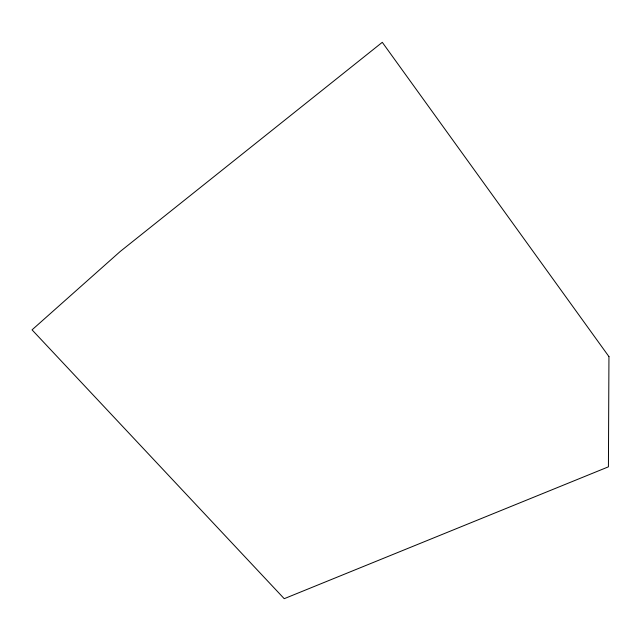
<?xml version="1.0" encoding="UTF-8"?>
<svg xmlns="http://www.w3.org/2000/svg" width="641" height="641" viewBox="0 0 641 641"><rect width="100%" height="100%" fill="white"/><g stroke="black" fill="none" stroke-linecap="round" stroke-linejoin="round"><path stroke-width="0.96" d="M608.95 356.62L608.421 466.832L284.227 598.686L32.05 329.851L120.244 251.456L382.292 42.314L608.95 356.62"/></g></svg>
